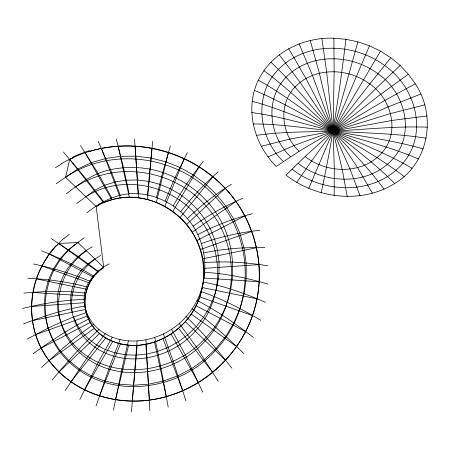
<?xml version="1.0" encoding="UTF-8"?>
<svg xmlns="http://www.w3.org/2000/svg" width="450" height="450" viewBox="0 0 450 450"><rect width="100%" height="100%" fill="white"/><g stroke="black" fill="none" stroke-linecap="round" stroke-linejoin="round"><path stroke-width="0.67" d="M97.83 272.351C83.638 285.261 80.297 308.481 91.474 324.349C103.742 342.877 128.745 349.059 149.484 343.524C161.871 340.436 173.284 333.765 182.278 324.731C214.29 294.165 209.289 238.028 174.021 212.406C154.536 197.494 127.041 192.679 104.203 202.404M109.192 263.869C95.676 270.703 83.829 283.545 84.088 299.498C84.167 311.136 90.096 322.116 98.949 329.484C125.201 350.415 165.381 340.92 186.081 316.581C210.426 289.935 211.331 245.762 187.352 218.593C175.05 204.356 157.202 195.047 138.369 193.776C119.272 192.167 101.543 201.172 86.962 212.715M334.142 195.463L334.311 168.857L333.124 131.186L334.131 71.691L333.877 38.205C303.637 37.069 271.839 52.127 258.362 80.134C244.322 108.984 254.121 144.501 276.266 166.433L299.104 151.29L384.874 100.378L415.288 83.801C436.967 116.004 428.771 163.356 394.661 183.532C361.339 204.21 316.361 198.681 285.998 175.084L305.077 156.532L333.124 131.186L375.553 88.836L400.151 65.453L408.364 74.194L415.288 83.801M131.501 411.795L137.076 341.032M98.342 205.284L96.204 206.539C148.224 175.759 212.113 225.889 203.282 281.987C201.623 294.637 196.644 306.832 188.961 317.019C172.041 339.924 139.944 352.226 112.77 341.381C80.679 329.619 74.88 286.464 103.697 267.531L96.204 206.539L65.554 177.317L69.727 159.328C135.011 125.893 221.226 157.995 249.21 225.056C258.159 245.852 261.321 269.089 258.199 291.516C252.135 338.698 217.108 380.407 171.849 394.892C130.275 409.258 79.228 398.627 51.238 363.414C26.595 334.046 25.026 288.726 47.143 257.501M147.516 194.985L152.702 141.412M147.454 199.603L151.971 148.23M101.987 268.779L103.697 267.531L77.906 242.499L58.77 243.461C31.433 270.028 23.316 314.077 41.242 348.053C58.438 381.291 95.49 400.759 132.294 401.068L137.171 345.364M333.877 38.205L345.943 39.296C339.604 90.726 332.274 142.093 321.154 192.735M132.294 401.068C191.289 402.12 246.071 356.659 256.967 298.851C265.174 257.912 251.297 213.879 221.642 184.612C210.589 173.644 197.572 164.678 183.414 158.192C154.395 144.827 120.521 142.189 89.876 151.363M113.411 410.181L121.883 369.169L128.379 340.931M156.482 197.438L162.681 172.423L170.398 145.912M115.549 399.651L128.627 345.195M156.302 202.466L168.446 152.387M345.943 39.296L357.879 41.85L333.124 131.186L311.619 160.931L296.747 182.368M96.069 406.012L109.648 366.626L120.049 339.649M99.495 395.871L120.437 343.845M165.105 201.099L175.039 177.412L187.374 152.556M164.79 206.449L184.275 158.591M308.762 188.398L369.473 45.821L380.514 51.142L390.808 57.724L400.151 65.453M79.869 399.42L98.212 362.419L112.258 337.247M84.504 389.863L112.77 341.381M173.227 205.909C182.076 190.254 192.127 175.303 203.361 161.252M172.772 211.494L199.181 166.731M380.514 51.142L333.124 131.186L294.069 145.524L268.076 156.898M65.177 390.617L87.829 356.676L105.176 333.821M70.92 381.819L105.784 337.882M180.096 217.524L212.917 176.698M180.686 211.77C191.857 197.319 204.396 183.971 218.087 171.883M390.808 57.724L369.748 83.959L333.124 131.186C307.507 131.996 281.767 131.642 256.343 135.377M52.318 379.862C66.96 362.267 82.058 344.976 98.949 329.484M56.548 245.745L58.067 244.17M59.029 371.976L99.63 333.473M186.626 224.454L225.248 188.336M187.352 218.593C200.722 205.616 215.505 194.169 231.311 184.303M41.557 367.459C58.044 352.063 75.021 337.095 93.701 324.377M77.906 242.499C38.739 270.304 33.424 329.366 69.345 362.188C110.138 400.776 179.494 391.118 215.37 350.527C255.004 308.987 255.189 238.95 215.747 197.218C178.892 155.931 111.696 145.789 65.554 177.317M86.456 250.796C52.881 274.022 48.414 325.232 79.532 352.53C115.206 385.206 174.594 375.784 205.284 340.819C239.799 304.543 240.188 242.904 206.162 206.184C174.578 169.886 116.19 159.857 75.701 186.992M95.051 259.138C78.463 270.917 68.659 291.96 72.236 312.238L32.411 320.647M64.468 238.208L69.407 234.248M84.251 237.707L68.377 249.699L60.114 258.621L53.488 268.723L48.521 279.804L45.411 291.566L44.252 303.744L45.118 316.041L48.043 328.162L53.021 339.812L59.968 350.691L68.782 360.501L79.301 368.978L91.299 375.874L104.524 380.987L118.688 384.148L133.464 385.239L148.506 384.199L163.479 381.021L178.031 375.739L191.835 368.466L204.576 359.342L215.989 348.559L225.821 336.336L233.888 322.926L240.036 308.599L244.153 293.636L246.189 278.331L246.116 262.957L243.968 247.798L239.799 233.111L233.713 219.15L225.827 206.139L216.304 194.287L205.318 183.769L193.067 174.752L179.758 167.372L165.628 161.758L150.919 158.001L135.883 156.156L120.791 156.296L105.907 158.456L91.564 162.591L77.929 168.874L56.182 183.713M76.612 203.563L94.877 190.164L104.816 185.197L115.335 181.896L126.315 180.157L137.498 179.994L148.663 181.384L159.615 184.275L170.139 188.618L180.051 194.316L189.169 201.285L197.319 209.391L204.356 218.509L210.15 228.499L214.583 239.181L217.569 250.391L219.049 261.934L218.976 273.606L217.344 285.199L214.183 296.499L209.542 307.311L203.513 317.413L196.217 326.632L187.796 334.777L178.436 341.707L168.334 347.293L157.708 351.433L146.801 354.06L135.861 355.157L125.117 354.724L114.823 352.806L105.199 349.498L96.457 344.908L88.779 339.188L82.322 332.505L77.203 325.046L73.513 317.031L60.688 322.307L48.043 328.162L27.062 339.103M66.381 193.815C79.656 183.358 93.651 173.104 110.559 169.656C123.486 166.928 136.811 166.804 149.816 169.093C171.703 173.419 191.925 184.888 206.977 201.341C241.644 238.297 241.082 300.707 206.19 337.326C175.089 372.69 115.031 382.466 78.722 349.577C62.859 335.053 54.456 312.705 58.286 291.375C61.83 271.603 74.976 256.185 92.379 246.741M49.072 360.613L94.433 328.281M408.364 74.194L380.627 94.343L333.124 131.186C306.523 128.199 279.968 123.885 253.119 123.981M192.251 232.178L235.958 201.471M33.092 353.756C51.069 340.785 69.564 328.387 89.528 318.656M193.089 226.254C208.502 215.027 225.248 205.768 242.792 198.321M55.468 167.704L61.723 163.71M100.659 255.499C91.597 260.859 82.547 266.867 77.209 276.249C73.069 283.567 70.819 291.791 70.611 300.195C71.089 316.209 77.496 332.213 89.612 342.962C120.189 369.827 169.746 360.624 195.266 331.172C224.618 299.818 225.124 247.202 196.459 215.246C170.156 184.061 120.735 174.122 85.922 196.734M41.242 348.053L90.287 322.442M196.858 240.57L244.839 215.91M68.468 159.969L73.119 157.686M197.803 234.636C215.038 225.428 233.426 218.599 252.332 213.722M420.772 94.089L388.204 106.83L333.124 131.186C306.135 124.425 279.399 116.218 251.741 112.556M23.529 323.871C43.374 316.249 63.669 309.555 84.69 306.039M35.668 334.614L87.261 316.119M200.368 249.502L251.736 231.412M73.513 317.031L86.513 312.486M201.392 243.591C220.191 236.666 239.861 232.481 259.746 230.276M261.287 146.284L289.862 139.072L391.838 120.476L426.966 115.982M424.699 104.884L390.544 113.569L333.124 131.186C306.349 120.707 280.035 108.748 252.186 101.289M22.5 308.419C42.711 303.632 63.27 299.953 84.088 299.498M72.236 312.238L85.41 309.482M202.703 258.823L256.483 247.742M203.794 252.973C223.836 248.574 244.389 247.191 264.876 247.708M31.483 306.484L84.741 302.687M23.929 293.091C44.123 291.195 64.508 290.588 84.69 293.04M203.822 268.38L258.986 264.623M204.947 262.62C225.877 260.955 246.898 262.474 267.604 265.736M427.5 127.164C395.978 126.062 364.556 129.431 333.124 131.186C307.142 117.129 281.829 101.616 254.419 90.405M32.844 292.455L85.258 295.914M203.698 278.01L259.161 281.762M27.692 278.207C47.492 279.259 67.269 281.678 86.456 286.836M204.834 272.363C226.243 273.589 247.292 278.055 267.84 284.057M426.262 138.212C395.454 133.324 364.196 133.071 333.124 131.186C308.486 113.777 284.721 94.956 258.362 80.134M256.967 298.851L202.331 287.556M36.394 278.876L86.923 289.311M203.451 282.032C224.893 286.262 245.531 293.653 265.539 302.338M33.66 264.032C52.672 268.071 71.426 273.442 89.342 281.042M423.248 148.894C393.761 140.417 363.251 136.597 333.124 131.186C310.354 110.683 288.624 88.886 263.903 70.661M357.879 41.85L369.473 45.821M199.744 296.843L252.422 315.574M42.024 266.012L89.691 283.033M200.824 291.454C221.822 298.733 241.616 308.97 260.719 320.237M418.494 158.979C390.909 147.195 361.738 139.939 333.124 131.186C312.699 107.916 293.439 83.503 270.923 62.162M41.586 250.852C59.389 257.884 76.748 266.062 93.223 275.822M195.986 305.707L245.588 331.599M49.5 254.166L93.454 277.245M196.999 300.459C217.058 310.753 235.586 323.691 253.429 337.416M412.059 168.255C386.927 153.512 359.668 143.021 333.124 131.186L300.139 82.356L279.248 54.782M51.407 238.68L78.165 256.472L98.089 271.266M305.077 156.532C327.066 173.869 362.942 174.696 382.072 152.601C400.354 131.878 391.393 98.584 369.748 83.959C348.238 67.714 314.331 66.729 295.031 87.03C277.684 104.833 281.666 135.011 299.104 151.29M297.996 163.237C325.243 184.815 369.883 185.794 393.463 158.186C415.761 132.514 404.556 91.642 377.876 73.704C351.399 53.837 309.887 52.611 286.014 77.316C264.364 99.152 269.061 136.541 290.599 156.713M291.971 169.121C323.618 194.276 375.632 195.435 402.941 163.192C428.788 133.054 415.327 86.462 384.519 65.447C353.902 42.581 306.056 41.102 278.37 69.497C253.142 94.691 258.463 138.088 283.393 161.522M191.126 313.993L236.571 346.618M58.77 243.461L98.196 272.008M404.066 176.507C381.87 159.227 357.081 145.789 333.124 131.186L305.972 78.452L288.709 48.651M192.049 308.886C210.673 322.088 227.554 337.517 243.782 353.52M185.265 321.548L225.534 360.321M394.661 183.532C375.817 164.205 354.015 148.174 333.124 131.186L312.418 75.392L299.104 43.869M186.081 316.581C202.781 332.488 217.654 350.156 231.947 368.213M63.45 152.016L86.332 179.218L103.551 201.634M69.727 159.328L103.657 202.646M178.532 328.236L212.704 372.403M384.036 189.163C368.865 168.317 350.539 150.114 333.124 131.186L326.638 71.983L321.902 38.61M179.213 323.404L196.256 346.798L218.166 381.184M80.516 145.581L98.117 173.453L111.668 197.792M85.23 152.837L111.825 199.738M171.056 333.945L198.338 382.613M372.409 193.264L357.593 167.631L333.124 131.186L350.038 169.082L360.022 195.722M171.596 329.237L185.186 354.825L202.714 392.141M98.162 141.255L110.559 169.656L120.257 195.199M120.414 197.983L101.424 148.5M163.001 338.574L182.751 390.729M163.389 333.973L173.216 361.254L185.929 400.838M310.241 40.506L319.354 73.221L342.219 169.493L347.169 196.464M116.302 139.078L123.514 167.659L129.223 193.849M129.341 197.347L118.176 146.256M154.547 342.045L166.292 396.579M154.772 337.551L160.611 365.963L168.193 407.093M134.572 139.134L138.369 193.776M135.118 146.171L138.414 197.888M145.873 344.317L149.344 400.044M145.935 339.907L149.906 410.766M97.639 272.194A71.46 56.919 27.2 0 1 101.756 268.566M98.072 204.964A85.252 66.561 32.6 0 1 103.927 202.011M57.932 244.058A119.34 107.19 17.8 0 1 64.328 238.067M46.834 257.327A110.79 98.494 13.6 0 1 56.182 245.464M72.754 157.095A130.793 116.325 24.8 0 1 89.567 150.649M61.633 163.597A142.909 125.612 21.5 0 1 68.383 159.846"/></g></svg>
